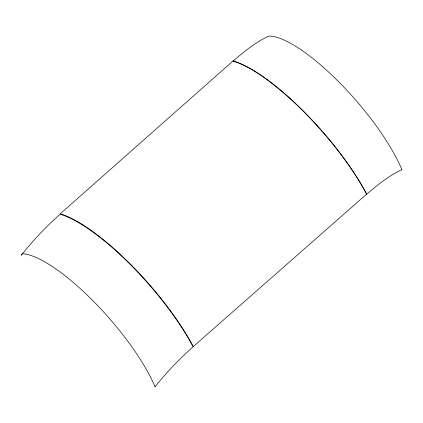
<?xml version="1.0" encoding="UTF-8"?>
<svg xmlns="http://www.w3.org/2000/svg" width="423" height="423" viewBox="0 0 423 423"><rect width="100%" height="100%" fill="white"/><g stroke="black" fill="none" stroke-linecap="round" stroke-linejoin="round"><path stroke-width="0.63" d="M401.839 169.464L401.829 169.491A108.41 30.562 49 0 0 339.045 82.141A108.41 30.562 49 0 0 269.488 36.082L268.605 36.293A71.767 15.503 -45.3 0 0 233.073 61.166A120.058 34.025 48.6 0 1 366.662 194.294A71.038 15.413 -45.1 0 1 401.702 169.856L401.713 169.829M22.509 253.752C20.706 257.142 20.843 253.647 22.509 253.752A72.386 15.63 -45.3 0 1 60.098 214.234A120.058 34.025 48.6 0 1 193.126 346.823A71.587 15.54 -45.1 0 0 155.056 386.812M22.504 253.742A108.648 30.736 48.7 0 1 92.452 300.251A108.648 30.736 48.7 0 1 155.051 386.807M233.121 60.896L60.283 213.784A120.375 34.115 48.6 0 1 193.279 346.553L366.693 194.094A120.375 34.115 48.6 0 0 233.121 60.896"/></g></svg>
